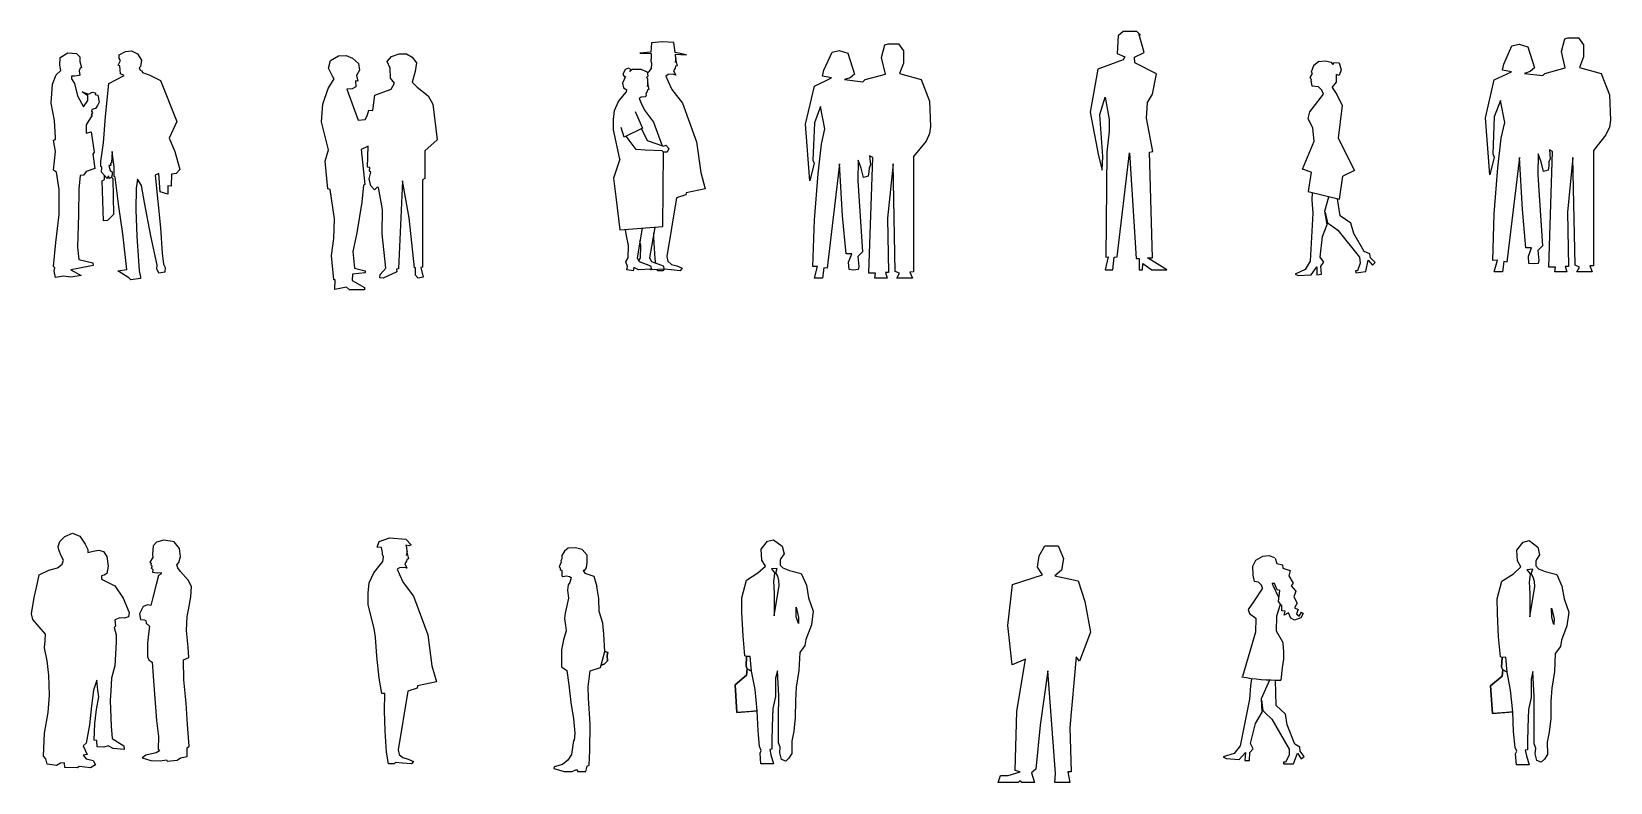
# Model space of a CAD drawing. Extents: x 2.6 to 14.7, y 6.1 to 11.9.
import ezdxf

# ---------------------------------------------------------------- set-up
doc = ezdxf.new("R2010")
doc.units = 0
doc.layers.get('0').update_dxf_attribs({"linetype": 'CONTINUOUS'})

msp = doc.modelspace()

# ---------------------------------------------------------------- linework, layer by layer
at = {"color": 0}
for p, q in [((10.896, 11.834), (10.887, 11.697)), ((10.933, 11.866), (10.896, 11.834)), ((11.038, 11.866), (10.933, 11.866)), ((11.065, 11.838), (11.038, 11.866)), ((11.093, 11.706), (11.053, 11.85)), ((14.305, 11.811), (14.33, 11.819)), ((14.33, 11.819), (14.41, 11.819)), ((14.41, 11.819), (14.448, 11.764)), ((8.647, 11.571), (8.711, 11.709)), ((8.711, 11.709), (8.765, 11.722)), ((8.765, 11.722), (8.832, 11.701)), ((8.832, 11.701), (8.832, 11.701)), ((8.832, 11.701), (8.883, 11.541)), ((8.832, 11.701), (8.832, 11.701)), ((9.089, 11.667), (9.114, 11.764)), ((9.114, 11.764), (9.139, 11.772)), ((9.139, 11.772), (9.219, 11.772)), ((9.219, 11.772), (9.257, 11.718)), ((9.257, 11.718), (9.257, 11.625)), ((10.887, 11.697), (10.947, 11.674)), ((11.02, 11.669), (11.093, 11.706)), ((13.839, 11.617), (13.902, 11.756)), ((13.902, 11.756), (13.956, 11.769)), ((13.956, 11.769), (14.024, 11.748)), ((14.024, 11.748), (14.024, 11.748)), ((14.024, 11.748), (14.074, 11.588)), ((14.024, 11.748), (14.024, 11.748)), ((14.28, 11.714), (14.305, 11.811)), ((14.309, 11.588), (14.28, 11.714)), ((14.448, 11.764), (14.448, 11.672)), ((7.515, 11.63), (7.522, 11.662)), ((9.118, 11.541), (9.089, 11.667)), ((9.257, 11.625), (9.227, 11.545)), ((10.741, 11.578), (10.682, 11.25)), ((10.933, 11.651), (10.741, 11.578)), ((10.947, 11.674), (10.933, 11.651)), ((11.024, 11.628), (11.02, 11.669)), ((11.189, 11.542), (11.024, 11.628)), ((13.83, 11.571), (13.839, 11.617)), ((14.074, 11.588), (14.04, 11.56)), ((14.154, 11.546), (14.309, 11.588)), ((14.448, 11.672), (14.419, 11.592)), ((14.419, 11.592), (14.583, 11.546)), ((7.301, 11.447), (7.308, 11.475)), ((8.576, 11.449), (8.706, 11.512)), ((8.639, 11.524), (8.647, 11.571)), ((8.706, 11.512), (8.639, 11.524)), ((8.849, 11.513), (8.807, 11.499)), ((8.807, 11.499), (8.946, 11.482)), ((8.883, 11.541), (8.849, 11.513)), ((8.946, 11.482), (8.963, 11.499)), ((8.963, 11.499), (9.118, 11.541)), ((9.227, 11.545), (9.391, 11.499)), ((9.391, 11.499), (9.454, 11.335)), ((11.157, 11.387), (11.189, 11.542)), ((13.7, 11.206), (13.767, 11.496)), ((13.767, 11.496), (13.898, 11.559)), ((13.898, 11.559), (13.83, 11.571)), ((14.04, 11.56), (13.998, 11.546)), ((13.998, 11.546), (14.137, 11.529)), ((14.137, 11.529), (14.154, 11.546)), ((14.583, 11.546), (14.646, 11.382)), ((8.509, 11.159), (8.576, 11.449)), ((9.454, 11.335), (9.463, 11.142)), ((10.755, 11.232), (10.796, 11.364)), ((10.796, 11.364), (10.828, 11.195)), ((11.12, 11.323), (11.157, 11.387)), ((13.814, 11.34), (13.767, 11.214)), ((13.848, 11.171), (13.814, 11.34)), ((14.646, 11.382), (14.654, 11.189)), ((8.622, 11.293), (8.576, 11.168)), ((8.657, 11.124), (8.622, 11.293)), ((10.682, 11.25), (10.746, 10.917)), ((10.778, 10.912), (10.755, 11.232)), ((11.111, 11.204), (11.12, 11.323)), ((13.767, 11.214), (13.757, 10.931)), ((8.542, 10.727), (8.509, 11.159)), ((8.576, 11.168), (8.565, 10.884)), ((8.63, 11.005), (8.657, 11.124)), ((9.463, 11.142), (9.454, 11.088)), ((10.828, 11.104), (10.81, 10.944)), ((10.828, 11.195), (10.828, 11.104)), ((11.161, 10.949), (11.111, 11.204)), ((13.734, 10.773), (13.7, 11.206)), ((13.821, 11.052), (13.848, 11.171)), ((14.646, 11.135), (14.62, 11.076)), ((14.654, 11.189), (14.646, 11.135)), ((8.604, 10.779), (8.63, 11.005)), ((9.429, 11.029), (9.333, 10.911)), ((9.454, 11.088), (9.429, 11.029)), ((13.795, 10.826), (13.821, 11.052)), ((14.62, 11.076), (14.524, 10.958)), ((8.575, 10.861), (8.542, 10.727)), ((8.565, 10.884), (8.575, 10.861)), ((8.769, 10.857), (8.673, 10.059)), ((8.791, 10.459), (8.769, 10.857)), ((8.911, 10.884), (8.907, 10.725)), ((8.934, 10.824), (8.911, 10.884)), ((8.992, 10.021), (9.022, 10.903)), ((9.022, 10.903), (8.996, 10.916)), ((8.996, 10.916), (8.996, 10.916)), ((8.996, 10.916), (9.004, 10.847)), ((9.177, 10.857), (9.135, 10.441)), ((9.194, 10.034), (9.177, 10.857)), ((9.333, 10.911), (9.333, 10.031)), ((10.746, 10.917), (10.773, 10.808)), ((10.773, 10.808), (10.778, 10.912)), ((10.81, 10.944), (10.801, 10.142)), ((10.887, 10.146), (10.983, 10.94)), ((10.983, 10.94), (11.033, 10.133)), ((11.134, 10.944), (11.161, 10.949)), ((11.157, 10.137), (11.134, 10.944)), ((13.767, 10.907), (13.734, 10.773)), ((13.757, 10.931), (13.767, 10.907)), ((13.961, 10.904), (13.864, 10.106)), ((13.982, 10.506), (13.961, 10.904)), ((14.102, 10.931), (14.099, 10.772)), ((14.125, 10.871), (14.102, 10.931)), ((14.142, 10.798), (14.125, 10.871)), ((14.183, 10.068), (14.213, 10.95)), ((14.185, 10.871), (14.183, 10.841)), ((14.195, 10.894), (14.185, 10.871)), ((14.213, 10.95), (14.188, 10.962)), ((14.188, 10.962), (14.188, 10.962)), ((14.188, 10.962), (14.195, 10.894)), ((14.368, 10.904), (14.326, 10.488)), ((14.385, 10.081), (14.368, 10.904)), ((14.524, 10.958), (14.524, 10.078)), ((8.576, 10.429), (8.604, 10.779)), ((8.95, 10.751), (8.934, 10.824)), ((8.987, 10.761), (8.95, 10.751)), ((8.992, 10.794), (8.987, 10.761)), ((8.994, 10.824), (8.992, 10.794)), ((9.004, 10.847), (8.994, 10.824)), ((13.767, 10.475), (13.795, 10.826)), ((14.099, 10.772), (14.135, 10.231)), ((14.178, 10.808), (14.142, 10.798)), ((14.183, 10.841), (14.178, 10.808)), ((8.907, 10.725), (8.944, 10.184)), ((14.009, 10.214), (13.982, 10.506)), ((14.326, 10.488), (14.335, 10.072)), ((8.563, 10.072), (8.576, 10.429)), ((8.818, 10.168), (8.791, 10.459)), ((9.135, 10.441), (9.143, 10.025)), ((13.755, 10.118), (13.767, 10.475)), ((8.861, 10.168), (8.818, 10.168)), ((8.837, 10.105), (8.861, 10.168)), ((8.944, 10.184), (8.907, 10.148)), ((8.907, 10.148), (8.916, 10.072)), ((10.819, 10.146), (10.796, 10.046)), ((10.801, 10.142), (10.819, 10.146)), ((10.855, 10.047), (10.864, 10.142)), ((10.864, 10.142), (10.887, 10.146)), ((11.033, 10.133), (11.056, 10.133)), ((11.056, 10.133), (11.056, 10.047)), ((11.266, 10.047), (11.12, 10.137)), ((11.12, 10.137), (11.157, 10.137)), ((14.052, 10.214), (14.009, 10.214)), ((14.028, 10.152), (14.052, 10.214)), ((14.032, 10.095), (14.028, 10.152)), ((14.135, 10.231), (14.099, 10.195)), ((14.099, 10.195), (14.108, 10.118)), ((8.599, 10.073), (8.563, 10.072)), ((8.576, 9.983), (8.599, 10.073)), ((8.647, 10.063), (8.639, 9.983)), ((8.673, 10.059), (8.647, 10.063)), ((8.841, 10.048), (8.837, 10.105)), ((8.874, 10.045), (8.841, 10.048)), ((8.911, 10.048), (8.874, 10.045)), ((8.916, 10.072), (8.911, 10.048)), ((9.043, 10.021), (8.992, 10.021)), ((9.038, 9.983), (9.043, 10.021)), ((9.143, 10.025), (9.118, 10.025)), ((9.118, 10.025), (9.131, 9.983)), ((9.227, 10.021), (9.194, 10.034)), ((9.206, 9.983), (9.227, 10.021)), ((9.333, 10.031), (9.306, 10.029)), ((9.306, 10.029), (9.324, 9.983)), ((10.796, 10.046), (10.855, 10.047)), ((11.056, 10.047), (11.082, 10.047)), ((11.082, 10.047), (11.083, 10.096)), ((11.083, 10.096), (11.152, 10.047)), ((11.152, 10.047), (11.266, 10.047)), ((13.791, 10.12), (13.755, 10.118)), ((13.767, 10.03), (13.791, 10.12)), ((13.83, 10.03), (13.767, 10.03)), ((13.839, 10.11), (13.83, 10.03)), ((13.864, 10.106), (13.839, 10.11)), ((14.065, 10.092), (14.032, 10.095)), ((14.102, 10.095), (14.065, 10.092)), ((14.108, 10.118), (14.102, 10.095)), ((14.234, 10.068), (14.183, 10.068)), ((14.23, 10.03), (14.234, 10.068)), ((14.322, 10.03), (14.23, 10.03)), ((14.335, 10.072), (14.309, 10.072)), ((14.309, 10.072), (14.322, 10.03)), ((14.419, 10.068), (14.385, 10.081)), ((14.398, 10.03), (14.419, 10.068)), ((14.515, 10.03), (14.398, 10.03)), ((14.524, 10.078), (14.498, 10.076)), ((14.498, 10.076), (14.515, 10.03)), ((8.639, 9.983), (8.576, 9.983)), ((9.131, 9.983), (9.038, 9.983)), ((9.324, 9.983), (9.206, 9.983)), ((5.463, 7.865), (5.47, 7.897)), ((10.28, 7.776), (10.293, 7.864)), ((10.293, 7.864), (10.335, 7.939)), ((10.335, 7.939), (10.438, 7.94)), ((10.335, 7.939), (10.335, 7.939)), ((10.438, 7.94), (10.438, 7.94)), ((10.438, 7.94), (10.477, 7.842)), ((10.477, 7.842), (10.462, 7.754)), ((10.088, 7.643), (10.317, 7.717)), ((10.317, 7.717), (10.28, 7.776)), ((10.462, 7.754), (10.413, 7.709)), ((10.054, 7.332), (10.088, 7.643)), ((10.413, 7.709), (10.483, 7.694)), ((10.483, 7.694), (10.591, 7.672)), ((10.591, 7.672), (10.64, 7.515)), ((10.64, 7.515), (10.685, 7.279)), ((10.087, 7.031), (10.054, 7.332)), ((10.685, 7.279), (10.6, 7.058)), ((10.187, 7.073), (10.087, 7.031)), ((10.121, 6.675), (10.187, 7.073)), ((10.576, 7.093), (10.526, 6.553)), ((10.6, 7.058), (10.576, 7.093)), ((10.359, 6.986), (10.3, 6.569)), ((10.418, 6.202), (10.359, 6.986)), ((10.11, 6.224), (10.121, 6.675)), ((10.3, 6.569), (10.267, 6.234)), ((10.526, 6.553), (10.537, 6.213)), ((9.98, 6.133), (9.996, 6.186)), ((9.996, 6.186), (10.056, 6.186)), ((10.056, 6.186), (10.148, 6.213)), ((10.148, 6.213), (10.11, 6.224)), ((10.267, 6.234), (10.234, 6.207)), ((10.234, 6.207), (10.256, 6.133)), ((10.413, 6.133), (10.418, 6.202)), ((10.418, 6.202), (10.418, 6.202)), ((10.537, 6.213), (10.51, 6.213)), ((10.51, 6.213), (10.526, 6.133)), ((10.045, 6.133), (9.98, 6.133)), ((10.132, 6.133), (10.045, 6.133)), ((10.146, 6.145), (10.132, 6.133)), ((10.154, 6.141), (10.146, 6.145)), ((10.159, 6.133), (10.154, 6.141)), ((10.256, 6.133), (10.159, 6.133)), ((10.526, 6.133), (10.413, 6.133))]:
    msp.add_line(p, q, dxfattribs=at)
at = {"color": 0, "linetype": 'CONTINUOUS', "flags": 128}
for points in [[(2.787, 11.536), (2.822, 11.568), (2.814, 11.608), (2.818, 11.668), (2.877, 11.703), (2.942, 11.697), (2.968, 11.672), (2.967, 11.638), (2.98, 11.592), (2.969, 11.587), (2.963, 11.566), (2.967, 11.534), (2.96, 11.529), (2.926, 11.524), (2.904, 11.526), (2.904, 11.505), (2.927, 11.47), (2.951, 11.375), (2.996, 11.29), (3.029, 11.339), (3.029, 11.375), (2.986, 11.406), (3.034, 11.387), (3.061, 11.403), (3.086, 11.399), (3.084, 11.384), (3.106, 11.381), (3.114, 11.326), (3.103, 11.302), (3.086, 11.278), (3.06, 11.271), (3.056, 11.258), (3.064, 11.244), (3.055, 11.233), (3.061, 11.227), (3.016, 11.153), (3.017, 11.091), (3.055, 11.1), (3.076, 10.946), (3.068, 10.929), (3.081, 10.819), (3.015, 10.797), (2.995, 10.77), (2.97, 10.767), (2.959, 10.663), (2.957, 10.468), (2.951, 10.219), (2.961, 10.125), (3.067, 10.099), (3.069, 10.08), (2.953, 10.057), (2.899, 10.047), (2.977, 10.002), (2.899, 9.991), (2.842, 9.997), (2.783, 9.988), (2.772, 10.036), (2.776, 10.061), (2.766, 10.071), (2.785, 10.255), (2.809, 10.469), (2.811, 10.661), (2.79, 10.793), (2.767, 10.808), (2.781, 10.951), (2.766, 11.037), (2.781, 11.041), (2.781, 11.056), (2.774, 11.186), (2.748, 11.318), (2.76, 11.463), (2.787, 11.536)], [(3.148, 10.421), (3.139, 10.727), (3.157, 10.736), (3.155, 10.767), (3.133, 10.792), (3.136, 10.831), (3.129, 10.835), (3.129, 10.873), (3.148, 11.015), (3.164, 11.216), (3.188, 11.47), (3.306, 11.529), (3.279, 11.543), (3.272, 11.603), (3.261, 11.609), (3.278, 11.645), (3.269, 11.661), (3.268, 11.687), (3.317, 11.714), (3.362, 11.719), (3.409, 11.695), (3.439, 11.647), (3.432, 11.598), (3.42, 11.588), (3.428, 11.571), (3.441, 11.567), (3.446, 11.553), (3.502, 11.532), (3.583, 11.491), (3.708, 11.18), (3.649, 11.053), (3.693, 10.949), (3.732, 10.813), (3.704, 10.782), (3.668, 10.776), (3.666, 10.686), (3.64, 10.689), (3.64, 10.625), (3.581, 10.641), (3.572, 10.781), (3.543, 10.769), (3.564, 10.568), (3.584, 10.366), (3.597, 10.173), (3.607, 10.091), (3.62, 10.064), (3.616, 10.029), (3.571, 10.021), (3.556, 10.055), (3.559, 10.082), (3.509, 10.307), (3.461, 10.561), (3.439, 10.691), (3.408, 10.738), (3.398, 10.669), (3.394, 10.505), (3.402, 10.303), (3.415, 10.116), (3.421, 10.039), (3.432, 9.991), (3.43, 9.98), (3.356, 9.969), (3.342, 9.985), (3.259, 10.04), (3.327, 10.05), (3.295, 10.321), (3.265, 10.53), (3.237, 10.753), (3.23, 10.76), (3.229, 10.833), (3.22, 10.906), (3.214, 10.95), (3.209, 10.864), (3.202, 10.861), (3.204, 10.844), (3.19, 10.842), (3.198, 10.806), (3.215, 10.796), (3.215, 10.772), (3.209, 10.755), (3.219, 10.745), (3.225, 10.468), (3.178, 10.424), (3.148, 10.421)], [(5.169, 10.991), (5.116, 10.966), (5.143, 10.697), (5.134, 10.694), (5.12, 10.563), (5.083, 10.329), (5.052, 10.187), (5.066, 10.059), (5.145, 10.039), (5.145, 10.024), (5.05, 10.014), (5.046, 9.965), (5.14, 9.911), (5.14, 9.895), (5.027, 9.895), (5.003, 9.913), (4.914, 9.897), (4.918, 9.969), (4.906, 9.971), (4.89, 10.156), (4.906, 10.287), (4.912, 10.437), (4.879, 10.66), (4.861, 10.666), (4.842, 10.875), (4.865, 10.962), (4.814, 11.176), (4.824, 11.311), (4.863, 11.431), (4.91, 11.505), (4.896, 11.525), (4.867, 11.587), (4.881, 11.646), (4.943, 11.681), (5.001, 11.683), (5.05, 11.663), (5.095, 11.622), (5.103, 11.57), (5.079, 11.531), (5.091, 11.488), (5.073, 11.49), (5.075, 11.443), (5.048, 11.429), (5.007, 11.426), (5.093, 11.188), (5.145, 11.194), (5.161, 11.223), (5.175, 11.266), (5.206, 11.264), (5.221, 11.381), (5.344, 11.426), (5.369, 11.472), (5.34, 11.509), (5.336, 11.585), (5.315, 11.638), (5.348, 11.675), (5.406, 11.696), (5.463, 11.696), (5.504, 11.671), (5.537, 11.626), (5.527, 11.56), (5.504, 11.48), (5.543, 11.441), (5.628, 11.375), (5.663, 11.311), (5.696, 11.04), (5.603, 10.954), (5.601, 10.744), (5.585, 10.734), (5.585, 10.067), (5.57, 10.065), (5.589, 9.991), (5.55, 9.983), (5.531, 10.006), (5.531, 10.063), (5.523, 10.063), (5.482, 10.444), (5.432, 10.725), (5.4, 10.055), (5.385, 10.051), (5.389, 10.032), (5.284, 9.983), (5.258, 9.985), (5.26, 10.012), (5.303, 10.059), (5.276, 10.322), (5.278, 10.507), (5.249, 10.674), (5.237, 10.678), (5.217, 10.657), (5.19, 10.688), (5.177, 10.742), (5.19, 10.793), (5.18, 10.799), (5.182, 10.828), (5.165, 10.83), (5.169, 10.991)], [(3.148, 10.421), (3.139, 10.727), (3.157, 10.736), (3.155, 10.767), (3.177, 10.745), (3.186, 10.763), (3.189, 10.745), (3.209, 10.755), (3.219, 10.745), (3.225, 10.468), (3.178, 10.424), (3.148, 10.421)], [(3.303, 6.411), (3.305, 6.385), (3.277, 6.386), (3.222, 6.392), (3.183, 6.411), (3.151, 6.401), (3.1, 6.405), (3.097, 6.454), (3.078, 6.456), (3.083, 6.582), (3.096, 6.689), (3.113, 6.786), (3.106, 6.837), (3.097, 6.913), (3.073, 6.837), (3.056, 6.717), (3.041, 6.572), (3.017, 6.433), (2.993, 6.413), (3.023, 6.345), (2.993, 6.34), (3.016, 6.314), (3.069, 6.299), (3.087, 6.267), (3.05, 6.245), (2.963, 6.255), (2.95, 6.243), (2.854, 6.247), (2.851, 6.283), (2.82, 6.281), (2.79, 6.262), (2.717, 6.271), (2.707, 6.313), (2.69, 6.334), (2.699, 6.509), (2.727, 6.666), (2.737, 6.8), (2.73, 6.953), (2.717, 7.061), (2.699, 7.161), (2.704, 7.215), (2.705, 7.265), (2.609, 7.378), (2.599, 7.419), (2.619, 7.546), (2.636, 7.622), (2.658, 7.719), (2.73, 7.753), (2.797, 7.77), (2.832, 7.8), (2.842, 7.831), (2.824, 7.862), (2.807, 7.909), (2.803, 7.934), (2.814, 7.973), (2.854, 8.011), (2.911, 8.035), (2.967, 8.012), (3.009, 7.952), (3.029, 7.911), (3.028, 7.888), (3.07, 7.898), (3.112, 7.906), (3.149, 7.895), (3.175, 7.857), (3.184, 7.784), (3.174, 7.729), (3.153, 7.715), (3.132, 7.711), (3.134, 7.686), (3.234, 7.633), (3.299, 7.539), (3.345, 7.429), (3.338, 7.396), (3.305, 7.387), (3.272, 7.389), (3.236, 7.374), (3.239, 7.326), (3.23, 7.315), (3.244, 7.26), (3.246, 7.205), (3.234, 7.024), (3.209, 6.929), (3.205, 6.833), (3.199, 6.758), (3.206, 6.562), (3.215, 6.468), (3.303, 6.411)], [(3.472, 6.34), (3.443, 6.32), (3.511, 6.3), (3.581, 6.297), (3.63, 6.306), (3.634, 6.295), (3.711, 6.303), (3.736, 6.321), (3.786, 6.33), (3.788, 6.397), (3.802, 6.409), (3.79, 6.574), (3.78, 6.737), (3.762, 6.915), (3.76, 7.069), (3.8, 7.087), (3.795, 7.165), (3.783, 7.292), (3.787, 7.4), (3.798, 7.45), (3.814, 7.55), (3.819, 7.63), (3.796, 7.678), (3.737, 7.743), (3.715, 7.771), (3.707, 7.793), (3.723, 7.812), (3.736, 7.857), (3.728, 7.919), (3.689, 7.971), (3.608, 7.983), (3.554, 7.967), (3.528, 7.94), (3.523, 7.874), (3.525, 7.85), (3.502, 7.815), (3.512, 7.806), (3.511, 7.794), (3.521, 7.784), (3.513, 7.77), (3.525, 7.758), (3.523, 7.739), (3.557, 7.732), (3.589, 7.736), (3.586, 7.722), (3.568, 7.713), (3.551, 7.645), (3.526, 7.546), (3.511, 7.483), (3.487, 7.49), (3.452, 7.477), (3.423, 7.421), (3.431, 7.377), (3.459, 7.374), (3.472, 7.369), (3.473, 7.348), (3.499, 7.327), (3.494, 7.287), (3.485, 7.197), (3.485, 7.09), (3.496, 7.066), (3.521, 7.05), (3.532, 6.876), (3.554, 6.605), (3.568, 6.483), (3.565, 6.387), (3.575, 6.375), (3.55, 6.36), (3.472, 6.34)], [(8.202, 7.785), (8.176, 7.831), (8.17, 7.913), (8.218, 7.975), (8.264, 7.986), (8.331, 7.937), (8.345, 7.878), (8.321, 7.843), (8.316, 7.829), (8.316, 7.792), (8.336, 7.771), (8.386, 7.75), (8.476, 7.728), (8.516, 7.639), (8.531, 7.542), (8.568, 7.44), (8.553, 7.335), (8.512, 7.225), (8.504, 7.178), (8.464, 7.125), (8.458, 6.988), (8.438, 6.859), (8.432, 6.758), (8.43, 6.628), (8.418, 6.523), (8.404, 6.448), (8.404, 6.354), (8.382, 6.317), (8.358, 6.294), (8.325, 6.308), (8.312, 6.359), (8.316, 6.401), (8.303, 6.434), (8.303, 6.628), (8.304, 6.794), (8.294, 6.985), (8.28, 6.928), (8.28, 6.788), (8.26, 6.697), (8.255, 6.559), (8.251, 6.45), (8.251, 6.388), (8.236, 6.385), (8.244, 6.343), (8.264, 6.274), (8.168, 6.274), (8.161, 6.357), (8.171, 6.377), (8.158, 6.406), (8.146, 6.527), (8.14, 6.679), (8.093, 6.674), (7.985, 6.667), (7.971, 6.877), (8.059, 6.951), (8.064, 6.999), (8.055, 7.021), (8.059, 7.094), (8.046, 7.099), (8.032, 7.252), (8.023, 7.43), (8.022, 7.541), (8.057, 7.676), (8.145, 7.733), (8.202, 7.785)], [(13.97, 7.778), (13.944, 7.824), (13.939, 7.906), (13.987, 7.968), (14.033, 7.979), (14.099, 7.93), (14.113, 7.871), (14.089, 7.836), (14.085, 7.822), (14.085, 7.786), (14.104, 7.764), (14.155, 7.744), (14.245, 7.721), (14.284, 7.632), (14.3, 7.535), (14.336, 7.433), (14.322, 7.328), (14.28, 7.218), (14.273, 7.171), (14.232, 7.118), (14.227, 6.981), (14.206, 6.852), (14.2, 6.751), (14.198, 6.621), (14.186, 6.516), (14.172, 6.441), (14.173, 6.347), (14.15, 6.31), (14.126, 6.287), (14.093, 6.301), (14.08, 6.352), (14.085, 6.394), (14.072, 6.427), (14.072, 6.622), (14.072, 6.787), (14.062, 6.979), (14.048, 6.921), (14.049, 6.781), (14.028, 6.69), (14.023, 6.552), (14.02, 6.443), (14.02, 6.381), (14.004, 6.378), (14.013, 6.336), (14.033, 6.267), (13.937, 6.267), (13.929, 6.35), (13.939, 6.371), (13.926, 6.399), (13.915, 6.521), (13.908, 6.672), (13.861, 6.667), (13.754, 6.66), (13.739, 6.871), (13.828, 6.944), (13.832, 6.992), (13.823, 7.014), (13.828, 7.087), (13.815, 7.092), (13.8, 7.245), (13.791, 7.423), (13.79, 7.534), (13.825, 7.669), (13.913, 7.726), (13.97, 7.778)], [(8.293, 7.767), (8.248, 7.764), (8.271, 7.732), (8.27, 7.706), (8.264, 7.669), (8.266, 7.627), (8.27, 7.574), (8.27, 7.404), (8.308, 7.636), (8.305, 7.674), (8.297, 7.708), (8.282, 7.734), (8.293, 7.767)], [(14.062, 7.76), (14.016, 7.757), (14.04, 7.725), (14.038, 7.699), (14.033, 7.662), (14.035, 7.621), (14.038, 7.567), (14.038, 7.398), (14.076, 7.629), (14.074, 7.667), (14.065, 7.701), (14.05, 7.727), (14.062, 7.76)], [(8.437, 7.398), (8.436, 7.47), (8.456, 7.391), (8.454, 7.346), (8.437, 7.398)], [(8.436, 7.47), (8.456, 7.391), (8.454, 7.346), (8.437, 7.398), (8.436, 7.47)], [(14.206, 7.391), (14.205, 7.464), (14.225, 7.385), (14.222, 7.339), (14.206, 7.391)], [(14.205, 7.464), (14.225, 7.385), (14.222, 7.339), (14.206, 7.391), (14.205, 7.464)], [(8.064, 6.999), (8.059, 6.951), (7.971, 6.877), (7.985, 6.667), (8.14, 6.679), (8.124, 6.842), (8.097, 6.982), (8.064, 6.999)], [(8.086, 7.095), (8.059, 7.094), (8.055, 7.021), (8.064, 6.999), (8.097, 6.982), (8.086, 7.095)], [(13.855, 7.088), (13.828, 7.087), (13.823, 7.014), (13.832, 6.992), (13.865, 6.975), (13.855, 7.088)], [(13.832, 6.992), (13.828, 6.944), (13.739, 6.871), (13.754, 6.66), (13.908, 6.672), (13.892, 6.836), (13.865, 6.975), (13.832, 6.992)]]:
    msp.add_lwpolyline(points, close=True, dxfattribs=at)
at = {"color": 0}
for points in [[(7.514, 11.692), (7.599, 11.689), (7.512, 11.705), (7.504, 11.781), (7.416, 11.788), (7.332, 11.78), (7.327, 11.709), (7.243, 11.701), (7.331, 11.698), (7.331, 11.654)], [(7.295, 11.516), (7.306, 11.528), (7.302, 11.555), (7.254, 11.576), (7.185, 11.576), (7.167, 11.562), (7.174, 11.576), (7.157, 11.587), (7.132, 11.575), (7.114, 11.537), (7.127, 11.521), (7.135, 11.523), (7.11, 11.472), (7.119, 11.435), (7.143, 11.422)], [(12.427, 11.637), (12.386, 11.605), (12.37, 11.555), (12.378, 11.546), (12.36, 11.514), (12.366, 11.505), (12.37, 11.5), (12.367, 11.485), (12.371, 11.481), (12.37, 11.476), (12.374, 11.451), (12.423, 11.445), (12.451, 11.418)], [(12.427, 11.637), (12.475, 11.642), (12.523, 11.632)], [(12.537, 11.613), (12.523, 11.632)], [(12.537, 11.613), (12.542, 11.629), (12.582, 11.626), (12.598, 11.573), (12.582, 11.53), (12.563, 11.538)], [(12.529, 11.439), (12.563, 11.48), (12.563, 11.538)], [(12.369, 10.791), (12.302, 10.815), (12.392, 11.029), (12.383, 11.129), (12.346, 11.203), (12.358, 11.253), (12.464, 11.387), (12.451, 11.418)], [(12.529, 11.439), (12.566, 11.384), (12.607, 11.3), (12.576, 11.051), (12.7, 10.806), (12.61, 10.762)], [(7.208, 11.255), (7.264, 11.127), (7.123, 11.059), (7.101, 11.134)], [(7.257, 11.124), (7.3, 11.035), (7.424, 10.991), (7.442, 10.998), (7.465, 10.972), (7.453, 10.946), (7.424, 10.946), (7.414, 10.954), (7.283, 10.96), (7.215, 10.964), (7.14, 11.067)], [(7.091, 10.892), (7.043, 10.746), (7.06, 10.604), (7.091, 10.352), (7.42, 10.378), (7.424, 10.947)], [(12.369, 10.791), (12.346, 10.644), (12.585, 10.585), (12.61, 10.762)], [(12.376, 10.636), (12.375, 10.578), (12.383, 10.478), (12.362, 10.113), (12.324, 10.05), (12.246, 10.013), (12.27, 10.002), (12.37, 10.009), (12.412, 10.07), (12.413, 10.008), (12.449, 10.013), (12.444, 10.074), (12.465, 10.106), (12.438, 10.142), (12.455, 10.3), (12.492, 10.392), (12.474, 10.494), (12.505, 10.605)], [(12.476, 10.483), (12.495, 10.406), (12.516, 10.39), (12.573, 10.35), (12.738, 10.142), (12.744, 10.098), (12.722, 10.04), (12.708, 10.038), (12.71, 10.023), (12.787, 10.034), (12.804, 10.121), (12.837, 10.081), (12.858, 10.102), (12.823, 10.139), (12.816, 10.168), (12.774, 10.186), (12.694, 10.323), (12.671, 10.404), (12.59, 10.458), (12.569, 10.589)], [(7.357, 10.37), (7.318, 10.139), (7.332, 10.11), (7.421, 10.077), (7.429, 10.051), (7.329, 10.047), (7.322, 10.05)], [(7.261, 10.365), (7.222, 10.139), (7.237, 10.11), (7.326, 10.077), (7.333, 10.051), (7.234, 10.047), (7.197, 10.065), (7.193, 10.04), (7.145, 10.047), (7.148, 10.073), (7.136, 10.107), (7.154, 10.139), (7.156, 10.232), (7.141, 10.306), (7.133, 10.355)], [(7.235, 10.114), (7.249, 10.139), (7.251, 10.232), (7.244, 10.268)], [(5.279, 7.889), (5.271, 7.926), (5.237, 7.929), (5.253, 7.973), (5.333, 8.001), (5.457, 7.991), (5.498, 7.948), (5.479, 7.939), (5.456, 7.944)], [(12.095, 7.845), (12.107, 7.804), (12.149, 7.795), (12.152, 7.768), (12.208, 7.75), (12.199, 7.711), (12.232, 7.655), (12.217, 7.634), (12.253, 7.592), (12.238, 7.55), (12.262, 7.502), (12.241, 7.467), (12.271, 7.452), (12.256, 7.419), (12.277, 7.401), (12.295, 7.434), (12.307, 7.422), (12.289, 7.389), (12.241, 7.371), (12.214, 7.386), (12.196, 7.428), (12.164, 7.41), (12.17, 7.44), (12.146, 7.443), (12.146, 7.482), (12.119, 7.514), (12.131, 7.598), (12.11, 7.604), (12.089, 7.652), (12.072, 7.652)], [(6.823, 7.73), (6.893, 7.707), (6.914, 7.629)], [(11.998, 7.617), (11.928, 7.511), (11.889, 7.452), (11.898, 7.422), (11.946, 7.386), (11.943, 7.279), (11.844, 6.942)], [(12.123, 7.544), (12.08, 7.637), (12.072, 7.652)], [(12.152, 7.204), (12.104, 7.288), (12.107, 7.404), (12.135, 7.494)], [(11.914, 6.927), (11.905, 6.87), (11.898, 6.769), (11.826, 6.411), (11.78, 6.354), (11.697, 6.329), (11.719, 6.315), (11.819, 6.308), (11.869, 6.361), (11.862, 6.3), (11.898, 6.3), (11.902, 6.361), (11.927, 6.39), (11.905, 6.429), (11.945, 6.583), (11.995, 6.669), (11.991, 6.773), (12.053, 6.915)], [(11.991, 6.762), (11.999, 6.682), (12.017, 6.664), (12.068, 6.617), (12.202, 6.387), (12.202, 6.342), (12.173, 6.288), (12.158, 6.288), (12.158, 6.274), (12.235, 6.274), (12.265, 6.357), (12.292, 6.312), (12.316, 6.33), (12.286, 6.372), (12.283, 6.402), (12.244, 6.426), (12.185, 6.572), (12.173, 6.655), (12.101, 6.721), (12.097, 6.914)]]:
    msp.add_lwpolyline(points, dxfattribs=at)
at = {"color": 0, "linetype": 'CONTINUOUS', "flags": 128}
for points in [[(7.303, 11.548), (7.314, 11.561), (7.332, 11.584), (7.336, 11.621), (7.329, 11.64), (7.331, 11.654)], [(7.514, 11.692), (7.516, 11.656), (7.528, 11.605), (7.516, 11.601), (7.513, 11.587), (7.5, 11.567), (7.517, 11.534), (7.495, 11.54), (7.46, 11.537), (7.443, 11.525), (7.46, 11.485), (7.488, 11.424), (7.568, 11.319), (7.677, 11.025), (7.708, 10.789), (7.742, 10.665), (7.597, 10.635), (7.595, 10.619), (7.595, 10.619)], [(7.295, 11.516), (7.301, 11.505), (7.303, 11.469), (7.313, 11.424), (7.303, 11.421), (7.3, 11.409), (7.289, 11.391), (7.292, 11.375), (7.284, 11.367), (7.254, 11.365), (7.238, 11.355), (7.254, 11.32), (7.278, 11.266), (7.348, 11.174), (7.415, 10.994)], [(7.043, 11.115), (7.043, 11.194), (7.05, 11.264), (7.081, 11.331), (7.125, 11.386), (7.141, 11.406), (7.143, 11.422)], [(7.091, 10.892), (7.043, 11.115)], [(7.595, 10.619), (7.524, 10.595), (7.45, 10.148), (7.456, 10.113), (7.485, 10.088), (7.527, 10.077), (7.566, 10.058), (7.552, 10.039), (7.483, 10.046), (7.429, 10.051), (7.419, 10.039), (7.377, 10.039), (7.375, 10.049)], [(7.366, 10.097), (7.361, 10.13), (7.351, 10.293), (7.35, 10.328)], [(5.169, 7.488), (5.169, 7.578), (5.177, 7.657), (5.212, 7.733), (5.262, 7.795), (5.28, 7.819), (5.285, 7.856), (5.278, 7.874), (5.279, 7.889)], [(5.456, 7.944), (5.462, 7.93), (5.465, 7.89), (5.476, 7.839), (5.465, 7.836), (5.461, 7.822), (5.448, 7.801), (5.465, 7.769), (5.443, 7.774), (5.409, 7.772), (5.391, 7.76), (5.409, 7.72), (5.436, 7.659), (5.516, 7.554), (5.625, 7.259), (5.656, 7.024), (5.69, 6.9), (5.545, 6.87), (5.543, 6.853), (5.543, 6.853)], [(11.998, 7.617), (11.991, 7.639), (11.966, 7.663), (11.937, 7.668), (11.926, 7.715), (11.925, 7.783), (11.946, 7.831), (12, 7.861), (12.045, 7.866), (12.088, 7.851)], [(5.216, 7.308), (5.169, 7.488)], [(5.543, 6.853), (5.472, 6.83), (5.398, 6.382), (5.405, 6.347), (5.433, 6.323), (5.475, 6.311), (5.514, 6.293), (5.5, 6.274), (5.431, 6.281), (5.377, 6.285), (5.367, 6.274), (5.325, 6.274), (5.309, 6.365), (5.299, 6.527), (5.294, 6.679), (5.297, 6.811), (5.273, 6.813), (5.253, 6.93), (5.235, 7.098), (5.224, 7.241), (5.216, 7.308)], [(12.149, 7.208), (12.152, 7.19), (12.159, 7.132), (12.157, 7.073), (12.147, 7.007), (12.137, 6.914)]]:
    msp.add_lwpolyline(points, dxfattribs=at)
at = {"color": 0, "linetype": 'CONTINUOUS'}
for points in [[(6.821, 7.752), (6.835, 7.77), (6.84, 7.815), (6.84, 7.868), (6.802, 7.912), (6.752, 7.924), (6.697, 7.921), (6.668, 7.898), (6.648, 7.865), (6.649, 7.84), (6.64, 7.825), (6.642, 7.815), (6.628, 7.78), (6.636, 7.772), (6.636, 7.759), (6.647, 7.75), (6.648, 7.732), (6.648, 7.709), (6.656, 7.704), (6.684, 7.71), (6.707, 7.704), (6.719, 7.698), (6.709, 7.659), (6.695, 7.642), (6.691, 7.601), (6.698, 7.539), (6.674, 7.426), (6.668, 7.385), (6.677, 7.33), (6.68, 7.291), (6.66, 7.222), (6.645, 7.146), (6.646, 7.016), (6.686, 6.988), (6.701, 6.877), (6.717, 6.743), (6.736, 6.619), (6.748, 6.508), (6.742, 6.452), (6.738, 6.452), (6.721, 6.347), (6.694, 6.303), (6.652, 6.269), (6.59, 6.252), (6.588, 6.238), (6.666, 6.217), (6.727, 6.217), (6.759, 6.231), (6.771, 6.217), (6.83, 6.217), (6.84, 6.258), (6.856, 6.264), (6.861, 6.376)], [(6.821, 7.752), (6.81, 7.75), (6.823, 7.73)], [(6.861, 6.376), (6.865, 6.578), (6.852, 6.777), (6.85, 6.863), (6.865, 6.984), (6.944, 7.01), (6.948, 7.028), (6.97, 7.035), (6.996, 7.062), (6.995, 7.102), (7, 7.125), (6.976, 7.133), (6.969, 7.264), (6.962, 7.35), (6.932, 7.437), (6.93, 7.537), (6.914, 7.629)]]:
    msp.add_lwpolyline(points, dxfattribs=at)
msp.add_lwpolyline([(6.948, 7.028), (6.976, 7.133), (7, 7.125), (6.995, 7.102), (6.996, 7.062), (6.97, 7.035), (6.948, 7.028)], close=True, dxfattribs=at)
at = {"color": 0}
msp.add_arc((12.116, 8.467), 1.553, 259.671, 270.7947, dxfattribs=at)

doc.saveas('drawing.dxf')
